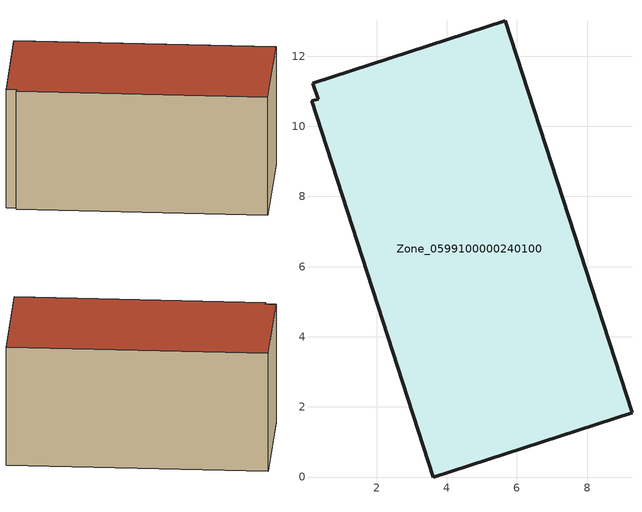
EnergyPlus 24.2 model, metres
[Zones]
Zone_0599100000240100
 floor ground (C_G): 0.18,11.23 5.67,13.01 9.28,1.83 3.61,0 0.14,10.73 0.33,10.77 z3.85
 wall outside (C_F): 9.28,1.83 5.67,13.01 0.18,11.23 0.33,10.77 0.14,10.73 3.61,0 9.28,1.83 z3.85:9.55
 roof outside (C_R): 5.67,13.01 0.18,11.23 0.33,10.77 0.14,10.73 3.61,0 9.28,1.83 z9.55
[BUILDING]
Pand.0599100000240100: North Axis=0; Terrain=City; Loads Convergence Tolerance Value=0.04; Temperature Convergence Tolerance Value=0.4; Solar Distribution=FullExterior; Maximum Number of Warmup Days=25; Minimum Number of Warmup Days=1
[Site:Location]
Rotterdam.The.Hague.AP_ZH_NLD Design_Conditions: Latitude=51.96; Longitude=4.45; Time Zone=1; Elevation=-4.5
[SITE:GROUNDTEMPERATURE:BUILDINGSURFACE]
18, 18, 18, 18, 18, 18, 18, 18, 18, 18, 18, 18
[MATERIAL] Thermal Absorptance=0.9; Solar Absorptance=0.7; Visible Absorptance=0.7
Name | Roughness | Thickness | Conductivity | Density | Specific Heat
G.TI.1946-1964 | MediumSmooth | 0.15 | 1 | 540 | 1210
F.TI.1946-1964 | Rough | 0.3 | 0.857143 | 1920 | 840
R.TI.1946-1964 | MediumRough | 0.2 | 0.277778 | 1500 | 1000
[CONSTRUCTION]
C_G: G.TI.1946-1964
C_F: F.TI.1946-1964
C_R: R.TI.1946-1964
[ZONE]
Zone_0599100000240100: Type=1; Multiplier=1; Ceiling Height=Autocalculate; Volume=Autocalculate; Floor Area=autocalculate; Part of Total Floor Area=Yes
[ZONEINFILTRATION:DESIGNFLOWRATE]
Infil_Zone_0599100000240100: Zone or ZoneList or Space or SpaceList=Zone_0599100000240100; Schedule=AlwaysOn; Design Flow Rate Calculation Method=Flow/Area; Flow Rate per Floor Area=0.003; Constant Term Coefficient=1; Temperature Term Coefficient=0; Velocity Term Coefficient=0; Velocity Squared Term Coefficient=0
[HVACTEMPLATE:ZONE:IDEALLOADSAIRSYSTEM]
Zone_0599100000240100: Maximum Heating Supply Air Temperature=50; Minimum Cooling Supply Air Temperature=13; Maximum Heating Supply Air Humidity Ratio=0.0156; Minimum Cooling Supply Air Humidity Ratio=0.0077; Heating Limit=NoLimit; Cooling Limit=NoLimit; Dehumidification Control Type=ConstantSensibleHeatRatio; Cooling Sensible Heat Ratio=0.7; Dehumidification Setpoint=60; Humidification Control Type=None; Humidification Setpoint=30; Outdoor Air Method=None; Outdoor Air Flow Rate per Person=0.00944; Outdoor Air Flow Rate per Zone Floor Area=0; Outdoor Air Flow Rate per Zone=0; Demand Controlled Ventilation Type=None; Outdoor Air Economizer Type=NoEconomizer; Heat Recovery Type=None; Sensible Heat Recovery Effectiveness=0.7; Latent Heat Recovery Effectiveness=0.65
[ZONECONTROL:THERMOSTAT]
ThermostatControl_Zone_0599100000240100: Zone or ZoneList=Zone_0599100000240100; Control Type Schedule=DualSetpointControlType; Control 1=Thermostat_Zone_0599100000240100; Temperature Difference Between Cutout And Setpoint=0
[THERMOSTATSETPOINT:DUALSETPOINT]
Thermostat_Zone_0599100000240100: Heating Setpoint Temperature Schedule=HeatingSetpoint_Zone_0599100000240100; Cooling Setpoint Temperature Schedule=CoolingSetpoint_Zone_0599100000240100
[SCHEDULE:COMPACT]
HeatingSetpoint_Zone_0599100000240100: Through: 12/31, For: AllDays, Until: 24:00, 21
CoolingSetpoint_Zone_0599100000240100: Through: 12/31, For: AllDays, Until: 24:00, 24
DualSetpointControlType: Through: 12/31, For: AllDays, Until: 24:00, 4
AlwaysOn: Through: 12/31, For: AllDays, Until: 24:00, 1
